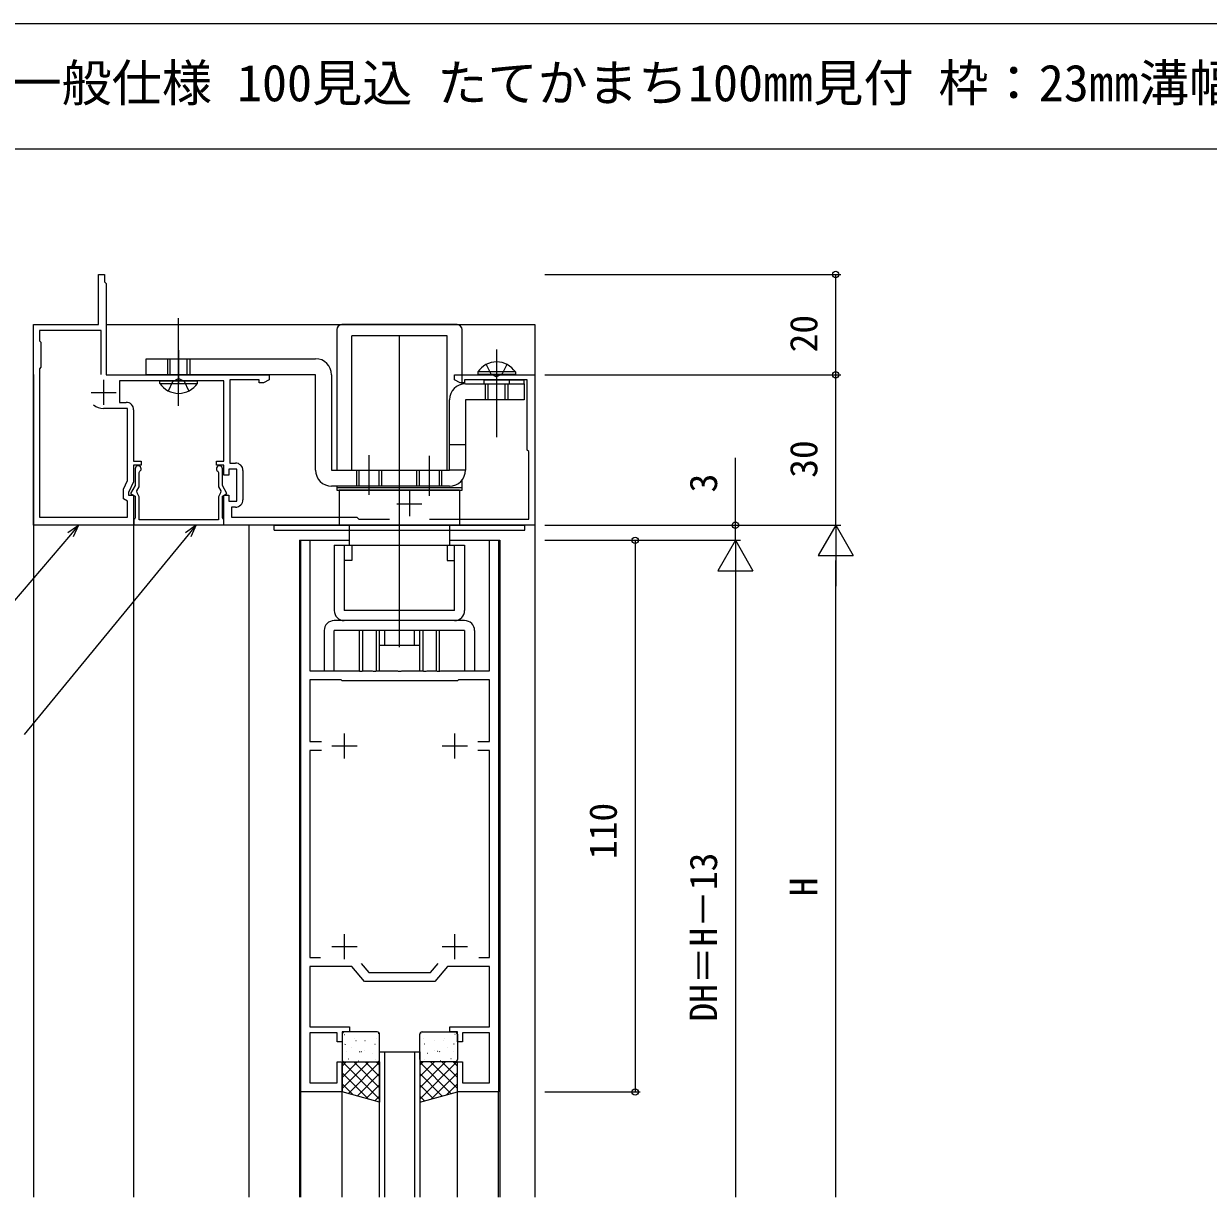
# Model space of a CAD drawing. Units: millimetres, scale not verified. Extents: x -437 to 438, y -344 to 341.
# Drawn here: x -137.6 to 98.6, y 72.3 to 306.3 of the extents above; entities that cross this region are included whole.
import ezdxf
from ezdxf.enums import TextEntityAlignment as Align

# ---------------------------------------------------------------- set-up
doc = ezdxf.new("R2010")
doc.units = ezdxf.units.MM
doc.header["$LTSCALE"] = 2
for name, color, linetype in [('0-1_USER1', 3, 'Continuous'), ('0-2_YKK_11', 7, 'Continuous'), ('0-3_YKK_12', 2, 'Continuous'), ('0-4_YKK_13', 4, 'Continuous'), ('0-6_YKK_D', 6, 'Continuous'), ('0-7_YKK_ZWAK', 7, 'Continuous')]:
    doc.layers.add(name, color=color, linetype=linetype)
doc.styles.add('ＭＳ ゴシック', font='')
doc.styles.get('ＭＳ ゴシック').set_extended_font_data('MS Gothic')

msp = doc.modelspace()

# ---------------------------------------------------------------- linework, layer by layer
at = {"layer": '0-2_YKK_11'}
for p, q in [((-121.716, 235.3), (-121.716, 230.3)), ((-124.216, 232.8), (-119.216, 232.8)), ((-93.916, 217.2), (-93.916, 211.4)), ((-60.716, 213.1), (-60.716, 208.1)), ((-63.216, 210.6), (-58.216, 210.6)), ((-73.666, 159.8), (-73.666, 164.8)), ((-51.666, 159.8), (-51.666, 164.8)), ((-76.166, 162.3), (-71.166, 162.3)), ((-54.166, 162.3), (-49.166, 162.3)), ((-73.666, 119.8), (-73.666, 124.8)), ((-51.666, 119.8), (-51.666, 124.8)), ((-76.166, 122.3), (-71.166, 122.3)), ((-54.166, 122.3), (-49.166, 122.3))]:
    msp.add_line(p, q, dxfattribs=at)
for points in [[(-115.716, 229.3), (-115.716, 219.1), (-114.216, 219.1), (-114.216, 218.3), (-115.716, 218.3), (-115.716, 214.945), (-116.716, 212.8), (-116.716, 212.3), (-115.716, 212.3), (-115.716, 206.3), (-135.716, 206.3), (-135.716, 246.3), (-122.716, 246.3), (-122.716, 256.3), (-121.516, 256.3), (-121.516, 254.8), (-121.216, 254.5), (-121.216, 236.3), (-88.716, 236.3), (-88.716, 235.3), (-89.807, 234.67), (-90.716, 234.67), (-90.716, 235.3), (-96.516, 235.3), (-96.516, 218.7), (-95.416, 218.7)], [(-122.216, 236.362), (-122.216, 245.1), (-134.516, 245.1), (-134.516, 243.1), (-134.216, 242.8), (-134.216, 237.8), (-134.516, 237.5), (-134.516, 207.9), (-116.916, 207.9), (-116.916, 211.1), (-117.716, 211.562), (-117.716, 213.495), (-116.916, 215.211), (-116.916, 229.6), (-121.716, 229.6)], [(-56.747, 207.5), (-36.916, 207.5), (-36.916, 221), (-37.216, 221.3), (-37.216, 235.3), (-49.716, 235.3), (-49.716, 234.67), (-50.624, 234.67), (-51.716, 235.3), (-51.716, 236.3), (-35.716, 236.3), (-35.716, 206.3), (-97.716, 206.3), (-97.716, 212.3), (-96.716, 212.3), (-96.716, 211.1), (-95.116, 211.1), (-95.116, 217.5), (-96.716, 217.5), (-96.716, 216.3), (-97.716, 216.3), (-97.716, 218.3), (-99.216, 218.3), (-99.216, 219.1), (-97.716, 219.1), (-97.716, 235.1), (-118.516, 235.1), (-118.516, 230.8), (-117.216, 230.8)], [(-115.416, 217.55), (-115.416, 214.201), (-116.325, 212.625), (-115.416, 212.1), (-115.416, 207.783), (-115.566, 207.523), (-115.666, 207.35), (-115.666, 206.35)], [(-115.666, 206.35), (-97.766, 206.35), (-97.766, 207.35), (-97.866, 207.523), (-98.016, 207.783), (-98.016, 212.1), (-97.106, 212.625), (-98.016, 214.201), (-98.016, 217.55)], [(-98.949, 217.051), (-98.816, 216.802), (-98.816, 213.987), (-98.343, 213.169), (-98.421, 212.78), (-98.816, 211.985), (-98.816, 207.35), (-114.616, 207.35), (-114.616, 211.985), (-115.01, 212.78), (-115.088, 213.169), (-114.616, 213.987), (-114.616, 216.802), (-114.482, 217.051)], [(-95.416, 209.9), (-96.216, 209.9), (-96.216, 207.9), (-71.216, 207.9), (-70.816, 207.5), (-64.684, 207.5)], [(-82.366, 93.3), (-82.366, 203.3), (-80.566, 203.3), (-80.566, 177.3), (-70.874, 177.3), (-70.691, 177.18), (-70.141, 177.18), (-69.957, 177.3), (-68.124, 177.3), (-67.941, 177.18), (-67.391, 177.18), (-67.207, 177.3), (-63.124, 177.3), (-62.941, 177.18), (-62.391, 177.18), (-62.207, 177.3), (-58.124, 177.3), (-57.941, 177.18), (-57.391, 177.18), (-57.207, 177.3), (-55.374, 177.3), (-55.191, 177.18), (-54.641, 177.18), (-54.457, 177.3), (-44.766, 177.3), (-44.766, 203.3), (-42.966, 203.3), (-42.966, 93.3), (-51.166, 93.3), (-51.166, 99.3), (-50.166, 99.3), (-50.166, 95.1), (-44.766, 95.1), (-44.766, 105.1), (-50.166, 105.1), (-50.166, 103.3), (-51.166, 103.3), (-51.166, 105.3), (-52.666, 105.3), (-52.666, 106.3)], [(-47.095, 163.2), (-44.766, 163.2), (-44.766, 175.5), (-50.966, 175.5), (-51.166, 175.3), (-74.166, 175.3), (-74.366, 175.5), (-80.566, 175.5), (-80.566, 163.2), (-78.236, 163.2)], [(-78.236, 161.4), (-80.566, 161.4), (-80.566, 120.1), (-78.468, 120.1)], [(-46.863, 120.1), (-44.766, 120.1), (-44.766, 161.4), (-47.095, 161.4)], [(-52.666, 106.3), (-44.766, 106.3), (-44.766, 118.3), (-53.148, 118.3), (-55.666, 115.3), (-69.666, 115.3), (-72.183, 118.3), (-80.566, 118.3), (-80.566, 106.3), (-72.666, 106.3), (-72.666, 105.3), (-74.166, 105.3), (-74.166, 103.3), (-75.166, 103.3), (-75.166, 105.1), (-80.566, 105.1), (-80.566, 95.1), (-75.166, 95.1), (-75.166, 99.3), (-74.166, 99.3), (-74.166, 93.3), (-82.366, 93.3)], [(-70.328, 118.889), (-68.826, 117.1), (-56.505, 117.1), (-55.003, 118.889)]]:
    msp.add_lwpolyline(points, dxfattribs=at)
for centre, radius, start, end in [((-121.716, 232.8), 3.2, 231.63348, 269.99999), ((-117.216, 229.3), 1.5, 0.00001, 89.99999), ((-114.816, 217.55), 0.6, 303.74896, 179.99997), ((-98.616, 217.55), 0.6, 0.00003, 236.25104), ((-95.416, 217.2), 1.5, 0.00001, 89.99999), ((-95.416, 211.4), 1.5, 270.00001, 359.99999)]:
    msp.add_arc(centre, radius, start, end, dxfattribs=at)
at = {"layer": '0-3_YKK_12'}
for p, q in [((-121.216, 246.3), (-35.716, 246.3)), ((-35.716, 246.3), (-35.716, 72.304)), ((-135.716, 236.35), (-135.716, 72.304)), ((-115.716, 206.35), (-115.716, 72.304)), ((-92.716, 206.3), (-92.716, 72.304)), ((-82.666, 203.3), (-82.666, 72.304)), ((-82.666, 203.3), (-72.717, 203.3)), ((-52.717, 203.3), (-42.666, 203.3)), ((-42.666, 203.3), (-42.666, 72.304)), ((-65.665, 101.3), (-65.665, 72.304)), ((-59.665, 72.304), (-59.665, 101.3)), ((-82.365, 72.304), (-82.365, 93.3)), ((-74.165, 72.304), (-74.165, 93.3)), ((-51.165, 72.304), (-51.165, 93.3)), ((-42.965, 72.304), (-42.965, 93.3))]:
    msp.add_line(p, q, dxfattribs=at)
msp.add_lwpolyline([(-66.665, 72.304), (-66.665, 101.3), (-58.665, 101.3), (-58.665, 72.304)], dxfattribs=at)
at = {"layer": '0-4_YKK_13'}
for p, q in [((-106.746, 230.1), (-106.746, 247.6)), ((-51.217, 246.297), (-74.217, 246.297)), ((-75.217, 245.297), (-75.217, 217.3)), ((-53.217, 244.097), (-72.217, 244.097)), ((-72.217, 217.3), (-72.217, 244.097)), ((-62.717, 181.996), (-62.717, 244.097)), ((-53.217, 217.3), (-53.217, 244.097)), ((-50.217, 234.429), (-50.217, 245.297)), ((-106.746, 241.198), (-106.746, 234.688)), ((-43.347, 241.353), (-43.347, 223.853)), ((-113.246, 239.5), (-79.446, 239.5)), ((-108.996, 239.5), (-108.996, 236.3)), ((-108.446, 236.3), (-108.446, 239.5)), ((-105.046, 236.3), (-105.046, 239.5)), ((-104.496, 239.5), (-104.496, 236.3)), ((-43.346, 239.311), (-43.346, 228.814)), ((-76.246, 236.3), (-76.246, 217.3)), ((-39.597, 236.353), (-47.097, 236.353)), ((-39.597, 236.862), (-39.597, 236.353)), ((-110.496, 234.591), (-110.496, 235.1)), ((-110.496, 235.1), (-102.996, 235.1)), ((-45.846, 235.3), (-37.846, 235.3)), ((-45.846, 234.5), (-45.846, 235.3)), ((-45.846, 234.5), (-37.846, 234.5)), ((-45.596, 234.5), (-45.596, 231.3)), ((-45.046, 231.3), (-45.046, 234.5)), ((-41.646, 231.3), (-41.646, 234.5)), ((-41.096, 234.5), (-41.096, 231.3)), ((-40.846, 235.3), (-40.846, 234.5)), ((-37.846, 234.5), (-37.846, 235.3)), ((-49.546, 222.3), (-52.746, 222.3)), ((-68.742, 212.365), (-68.742, 220.287)), ((-56.742, 212.197), (-56.742, 220.119)), ((-71.242, 214.1), (-71.242, 217.3)), ((-70.742, 214.1), (-70.742, 217.3)), ((-66.742, 214.1), (-66.742, 217.3)), ((-66.242, 214.1), (-66.242, 217.3)), ((-59.242, 214.1), (-59.242, 217.3)), ((-58.742, 214.1), (-58.742, 217.3)), ((-54.742, 214.1), (-54.742, 217.3)), ((-54.242, 214.1), (-54.242, 217.3)), ((-49.546, 217.3), (-52.746, 217.3)), ((-52.746, 214.1), (-76.246, 214.1)), ((-75.217, 213.797), (-50.217, 213.797)), ((-74.717, 213.297), (-74.717, 206.297)), ((-50.717, 213.297), (-74.717, 213.297)), ((-50.717, 213.297), (-50.717, 206.297)), ((-87.717, 205.3), (-87.717, 206.3)), ((-87.717, 206.3), (-37.717, 206.3)), ((-72.717, 206.297), (-72.717, 202.297)), ((-52.717, 206.297), (-52.717, 202.297)), ((-75.717, 202.297), (-49.717, 202.297)), ((-75.717, 202.297), (-75.717, 189.297)), ((-73.717, 202.297), (-73.717, 189.297)), ((-72.217, 202.297), (-72.217, 199.297)), ((-53.217, 202.297), (-53.217, 199.297)), ((-51.717, 189.297), (-51.717, 202.297)), ((-49.717, 202.297), (-49.717, 189.297)), ((-72.217, 199.297), (-73.717, 199.297)), ((-53.217, 199.297), (-51.717, 199.297)), ((-51.717, 189.297), (-73.717, 189.297)), ((-49.717, 187.297), (-75.717, 187.297)), ((-77.717, 185.297), (-77.717, 177.297)), ((-75.717, 177.297), (-75.717, 185.297)), ((-49.717, 185.297), (-75.717, 185.297)), ((-66.717, 185.297), (-70.717, 185.297)), ((-70.717, 185.297), (-70.717, 177.297)), ((-70.06, 185.297), (-70.06, 177.297)), ((-67.374, 185.297), (-67.374, 177.297)), ((-66.717, 177.297), (-66.717, 185.297)), ((-65.717, 185.297), (-65.717, 182.297)), ((-59.717, 182.297), (-59.717, 185.297)), ((-54.717, 185.297), (-58.717, 185.297)), ((-58.717, 185.297), (-58.717, 177.297)), ((-58.06, 185.297), (-58.06, 177.297)), ((-55.374, 185.297), (-55.374, 177.297)), ((-54.717, 177.297), (-54.717, 185.297)), ((-49.717, 185.297), (-49.717, 177.297)), ((-47.717, 185.297), (-47.717, 177.297)), ((-58.717, 182.297), (-66.717, 182.297)), ((-74.165, 104.8), (-74.165, 99.8)), ((-73.721, 104.736), (-73.677, 104.76)), ((-67.165, 105.3), (-73.665, 105.3)), ((-71.696, 104.002), (-71.652, 104.026)), ((-67.388, 104.028), (-67.381, 104.035)), ((-66.951, 105.027), (-66.907, 105.051)), ((-66.665, 99.8), (-66.665, 104.8)), ((-58.666, 99.8), (-58.666, 104.8)), ((-58.379, 105.027), (-58.423, 105.051)), ((-58.166, 105.3), (-51.666, 105.3)), ((-57.943, 104.028), (-57.949, 104.035)), ((-53.635, 104.002), (-53.678, 104.026)), ((-51.61, 104.736), (-51.654, 104.76)), ((-51.166, 104.8), (-51.166, 99.8)), ((-73.529, 102.792), (-73.482, 102.88)), ((-72.287, 102.112), (-72.243, 102.136)), ((-71.382, 103.582), (-71.375, 103.59)), ((-69.619, 103.57), (-69.575, 103.594)), ((-67.594, 102.836), (-67.55, 102.86)), ((-57.736, 102.836), (-57.78, 102.86)), ((-55.711, 103.57), (-55.755, 103.594)), ((-53.948, 103.582), (-53.955, 103.59)), ((-53.043, 102.112), (-53.087, 102.136)), ((-51.802, 102.792), (-51.849, 102.88)), ((-74.165, 98.456), (-73.32, 99.3)), ((-74.165, 96.211), (-71.075, 99.3)), ((-74.165, 93.966), (-68.83, 99.3)), ((-66.665, 91.898), (-74.067, 99.3)), ((-73.665, 99.3), (-67.165, 99.3)), ((-73.357, 101.377), (-73.35, 101.385)), ((-72.93, 99.921), (-72.886, 99.945)), ((-72.918, 92.967), (-66.665, 99.221)), ((-66.665, 94.143), (-71.821, 99.3)), ((-71.538, 99.395), (-71.531, 99.402)), ((-70.854, 99.488), (-70.81, 99.512)), ((-70.639, 101.267), (-70.592, 101.355)), ((-70.262, 101.378), (-70.218, 101.402)), ((-69.596, 101.562), (-69.589, 101.57)), ((-66.665, 96.388), (-69.576, 99.3)), ((-68.186, 100.946), (-68.142, 100.97)), ((-67.543, 99.84), (-67.537, 99.848)), ((-66.665, 98.633), (-67.331, 99.3)), ((-58.666, 98.633), (-57.999, 99.3)), ((-58.666, 96.388), (-55.754, 99.3)), ((-58.666, 94.143), (-53.509, 99.3)), ((-58.666, 91.898), (-51.264, 99.3)), ((-52.413, 92.967), (-58.666, 99.221)), ((-51.666, 99.3), (-58.166, 99.3)), ((-57.787, 99.84), (-57.794, 99.848)), ((-57.145, 100.946), (-57.188, 100.97)), ((-51.166, 93.966), (-56.5, 99.3)), ((-55.734, 101.562), (-55.741, 101.57)), ((-55.068, 101.378), (-55.112, 101.402)), ((-54.691, 101.267), (-54.738, 101.355)), ((-54.477, 99.488), (-54.521, 99.512)), ((-51.166, 96.211), (-54.255, 99.3)), ((-53.793, 99.395), (-53.799, 99.402)), ((-52.4, 99.921), (-52.444, 99.945)), ((-51.166, 98.456), (-52.01, 99.3)), ((-51.973, 101.377), (-51.98, 101.385)), ((-68.91, 91.899), (-74.165, 97.153)), ((-71.145, 92.495), (-66.665, 96.976)), ((-54.185, 92.495), (-58.666, 96.976)), ((-56.42, 91.899), (-51.166, 97.153)), ((-71.972, 92.715), (-74.165, 94.908)), ((-69.373, 92.022), (-66.665, 94.73)), ((-55.957, 92.022), (-58.666, 94.73)), ((-53.358, 92.715), (-51.166, 94.908)), ((-67.601, 91.55), (-66.665, 92.485)), ((-57.73, 91.55), (-58.666, 92.485))]:
    msp.add_line(p, q, dxfattribs=at)
for points in [[(-79.446, 217.3), (-79.446, 236.3), (-113.246, 236.3), (-113.246, 239.5)], [(-39.597, 236.862), (-47.097, 236.862), (-47.097, 236.353)], [(-45.397, 238.362), (-44.492, 236.506), (-43.347, 235.898)], [(-41.297, 238.362), (-42.202, 236.506), (-43.347, 235.898)], [(-110.496, 234.591), (-102.996, 234.591), (-102.996, 235.1)], [(-108.796, 233.091), (-107.891, 234.946), (-106.746, 235.555)], [(-104.696, 233.091), (-105.601, 234.946), (-106.746, 235.555)], [(-49.546, 234.5), (-37.846, 234.5), (-37.846, 231.3), (-49.546, 231.3), (-49.546, 217.3)], [(-76.246, 217.3), (-52.746, 217.3), (-52.746, 231.3)], [(-75.217, 214.1), (-75.217, 213.297), (-50.217, 213.297), (-50.217, 215.339)], [(-87.717, 205.3), (-37.717, 205.3), (-37.717, 206.3)]]:
    msp.add_lwpolyline(points, dxfattribs=at)
for points in [[(-66.665, 91.3), (-74.165, 93.3), (-74.165, 99.3), (-66.665, 99.3)], [(-58.666, 91.3), (-51.166, 93.3), (-51.166, 99.3), (-58.666, 99.3)]]:
    msp.add_lwpolyline(points, close=True, dxfattribs=at)
for centre, radius, start, end in [((-74.217, 245.297), 1, 90, 180), ((-51.217, 245.297), 1, 0, 90), ((-79.446, 236.3), 3.2, 0, 90), ((-43.347, 234.326), 4.527, 34.06671, 145.93329), ((-106.746, 237.127), 4.527, 214.06671, 325.93329), ((-49.546, 231.3), 3.2, 90, 180), ((-76.246, 217.3), 3.2, 180, 270), ((-52.746, 217.3), 3.2, 270, 0), ((-73.717, 189.297), 2, 180, 270), ((-51.717, 189.297), 2, 270, 0), ((-75.717, 185.297), 2, 90, 180), ((-49.717, 185.297), 2, 0, 90), ((-73.665, 104.8), 0.5, 90, 180), ((-67.165, 104.8), 0.5, 0, 90), ((-58.166, 104.8), 0.5, 90, 180), ((-51.666, 104.8), 0.5, 0, 90), ((-73.665, 99.8), 0.5, 180, 270), ((-67.165, 99.8), 0.5, 270, 0), ((-58.166, 99.8), 0.5, 180, 270), ((-51.666, 99.8), 0.5, 270, 0)]:
    msp.add_arc(centre, radius, start, end, dxfattribs=at)
at = {"layer": '0-6_YKK_D'}
for p, q in [((-33.716, 256.3), (25.284, 256.3)), ((24.284, 236.3), (24.284, 256.3)), ((-33.716, 236.3), (25.284, 236.3)), ((-33.716, 236.3), (25.284, 236.3)), ((24.284, 206.3), (24.284, 236.3)), ((4.284, 206.3), (4.284, 219.747)), ((-33.716, 206.3), (25.284, 206.3)), ((-33.716, 206.3), (5.284, 206.3)), ((-33.716, 206.3), (25.284, 206.3)), ((-32.716, 206.3), (25.284, 206.3)), ((4.284, 203.3), (4.284, 206.3)), ((24.284, 206.3), (20.784, 200.238)), ((24.284, 206.3), (20.784, 200.238)), ((24.284, 206.3), (27.784, 200.238)), ((24.284, 206.3), (24.284, 194.176)), ((24.284, 206.3), (27.784, 200.238)), ((24.284, 206.3), (24.284, 194.176)), ((-33.716, 203.3), (-14.716, 203.3)), ((-33.716, 203.3), (5.284, 203.3)), ((-33.716, 203.3), (5.284, 203.3)), ((-32.716, 203.3), (5.284, 203.3)), ((-15.716, 203.3), (-15.716, 93.3)), ((4.284, 203.3), (0.784, 197.238)), ((4.284, 203.3), (0.784, 197.238)), ((4.284, 203.3), (4.284, 200.75)), ((4.284, 203.3), (7.784, 197.238)), ((4.284, 203.3), (4.284, 191.176)), ((4.284, 203.3), (7.784, 197.238)), ((4.284, 203.3), (4.284, 191.176)), ((20.784, 200.238), (27.784, 200.238)), ((20.784, 200.238), (27.784, 200.238)), ((24.284, 72.304), (24.284, 199.3)), ((24.284, 72.304), (24.284, 199.3)), ((0.784, 197.238), (7.784, 197.238)), ((0.784, 197.238), (7.784, 197.238)), ((4.284, 196.3), (4.284, 72.304)), ((4.284, 196.3), (4.284, 72.304)), ((-33.716, 93.3), (-14.716, 93.3))]:
    msp.add_line(p, q, dxfattribs=at)
for points in [[(-126.693, 206.3), (-128.316, 204.398), (-141.803, 188.588)], [(-103.258, 206.35), (-104.845, 204.418), (-137.577, 164.573)], [(-128.826, 204.833), (-126.693, 206.3), (-127.806, 203.963)], [(-105.362, 204.843), (-103.258, 206.35), (-104.327, 203.993)]]:
    msp.add_lwpolyline(points, dxfattribs=at)
for centre in [(24.284, 256.3), (24.284, 236.3), (24.284, 236.3), (4.284, 206.3), (-15.716, 203.3), (-15.716, 93.3)]:
    msp.add_circle(centre, 0.637, dxfattribs=at)
at = {"layer": '0-7_YKK_ZWAK'}
for p, q in [((438.3, 306.3), (-436.7, 306.3)), ((438.3, 281.3), (-436.7, 281.3))]:
    msp.add_line(p, q, dxfattribs=at)

# ---------------------------------------------------------------- texts
at = {"layer": '0-1_USER1', "style": 'ＭＳ ゴシック'}
msp.add_text('自由開きドア【フロアヒンジドア】一般仕様 100見込 たてかまち100㎜見付 枠：23㎜溝幅 障子：23㎜溝幅', height=7.331, dxfattribs=at).set_placement((-300.086, 288.63), align=Align.BOTTOM_LEFT)
at = {"layer": '0-6_YKK_D', "style": 'ＭＳ ゴシック'}
for s, p in [('20', (22.284, 240.76)), ('30', (22.284, 215.76)), ('3', (2.284, 212.846)), ('110', (-17.716, 139.735)), ('DH＝H－13', (2.284, 107.328)), ('DH＝H－13', (2.284, 107.328)), ('H', (22.284, 132.308)), ('H', (22.284, 132.308))]:
    msp.add_text(s, height=5.499, rotation=90, dxfattribs=at).set_placement(p, align=Align.BOTTOM_LEFT)

doc.saveas('drawing.dxf')
